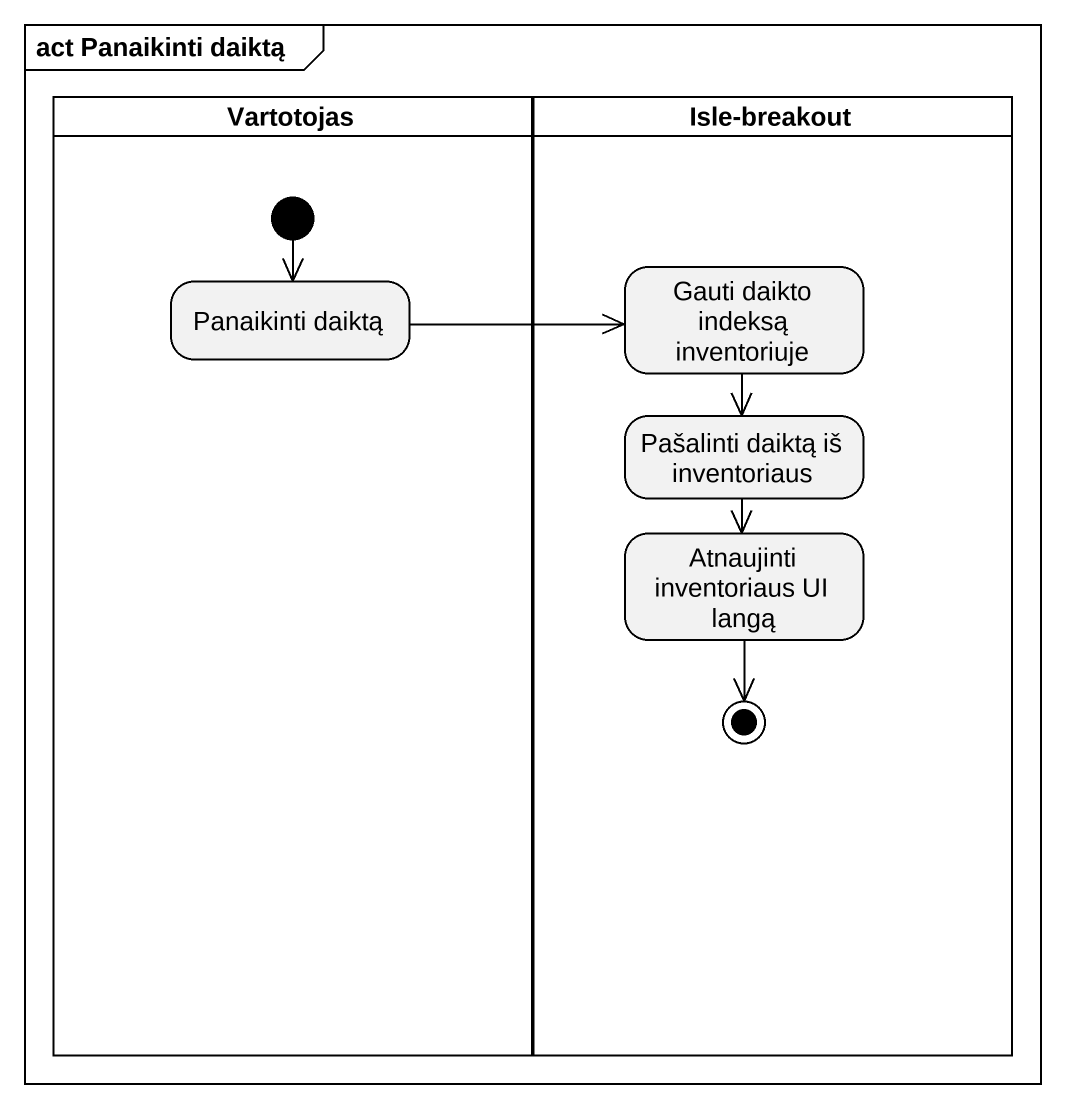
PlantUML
@startuml
mainframe act Panaikinti daiktą
hide empty description
state Vartotojas <<partition>> {
  state "Panaikinti daiktą" as Panaikinti_daiktą
  [*] --> Panaikinti_daiktą
}
state "Isle-breakout" as Isle_breakout <<partition>> {
  state "Gauti daikto indeksą inventoriuje" as Gauti_daikto_indeksą
  state "Pašalinti daiktą iš inventoriaus" as Pašalinti_daiktą_iš
  state "Atnaujinti inventoriaus UI langą" as Atnaujinti_inventoriaus_UI
  Atnaujinti_inventoriaus_UI --> [*]
}
Gauti_daikto_indeksą --> Pašalinti_daiktą_iš
Panaikinti_daiktą -right-> Gauti_daikto_indeksą
Pašalinti_daiktą_iš --> Atnaujinti_inventoriaus_UI
@enduml
